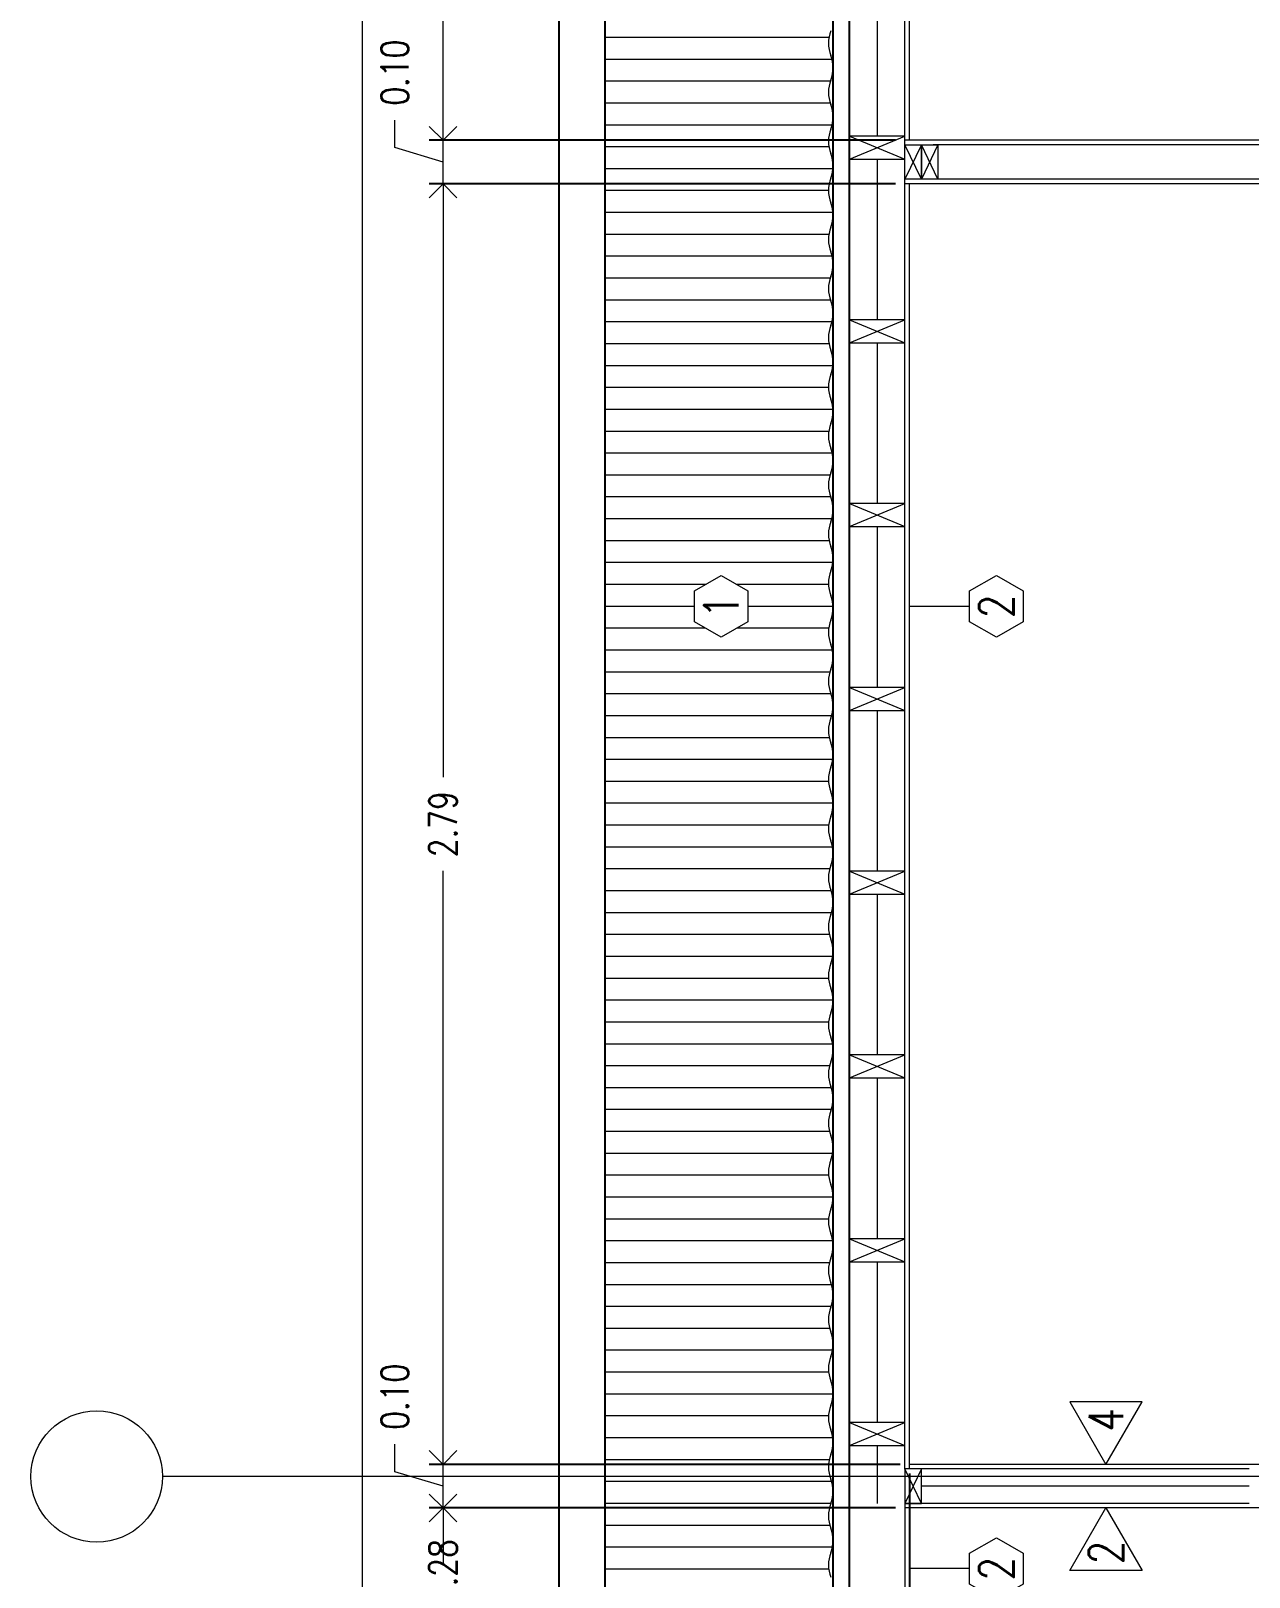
# Model space of a CAD drawing. Header units: metres. Extents: x -2 to 612, y -64 to 156.
# Drawn here: x 589.624 to 592.275, y 23.08 to 26.445 of the extents above; entities that cross this region are included whole.
import ezdxf

# ---------------------------------------------------------------- set-up
doc = ezdxf.new("R2010")
doc.units = ezdxf.units.M
doc.header["$LTSCALE"] = 5
doc.header["$MEASUREMENT"] = 0
doc.linetypes.add('HIDDEN', pattern=[0.375, 0.25, -0.125])
doc.layers.get('0').update_dxf_attribs({"color": 30})
doc.layers.get('DEFPOINTS').update_dxf_attribs({"color": 210})
for name, color, linetype, lineweight in [('A-ANNO-DIMS', 3, 'Continuous', 18), ('A-ANNO-SYMB', 3, 'Continuous', 18), ('A-ANNO-TEXT', 3, 'Continuous', 18), ('A-DETL-MBND', 3, 'Continuous', 18), ('A-ELEV-MBE2', 4, 'Continuous', 25), ('A-ELEV-OVHD', 3, 'HIDDEN', 18), ('A-ELEV-PATT', 8, 'Continuous', 18), ('A-WALL-PATT', 8, 'Continuous', 18), ('A-WALL-STUD', 3, 'Continuous', 18)]:
    doc.layers.add(name, color=color, linetype=linetype, lineweight=lineweight)
doc.styles.add('E-ROMANS', font='romans.shx', dxfattribs={"width": 0.8})
doc.dimstyles.new('E-0050_ARW_12', dxfattribs={"dimscale": 0.001, "dimtxt": 60, "dimasz": 60, "dimexe": 30, "dimexo": 20, "dimgap": 30, "dimtad": 0, "dimzin": 0, "dimdsep": 46, "dimtxsty": 'E-ROMANS', "dimblk": 'OPEN90', "dimcen": 30, "dimclrd": 256, "dimclre": 256, "dimclrt": 256, "dimadec": 0, "dimazin": 0, "dimtfac": 1, "dimtmove": 1, "dimatfit": 3, "dimldrblk": 'OPEN90', "dimfxl": 1, "dimtfill": 1, "dimtolj": 1, "dimtzin": 0, "dimlwd": -1, "dimarcsym": 0})

# ---------------------------------------------------------------- blocks, each defined once
blk = doc.blocks.new('_Open90')
at = {"color": 0, "linetype": 'ByBlock', "lineweight": -2}
for p, q in [((0, 0), (-1, 0)), ((-0.5, 0.5), (0, 0)), ((0, 0), (-0.5, -0.5))]:
    blk.add_line(p, q, dxfattribs=at)
blk = doc.blocks.new('*D1499')
at = {"layer": 'A-ANNO-DIMS', "transparency": 16777216}
for p, q in [((590.5212, 23.2905), (590.5212, 23.3505)), ((590.5212, 23.2305), (590.5212, 23.1942)), ((590.5212, 22.9515), (590.5212, 22.9879)), ((590.5212, 22.8915), (590.5212, 22.8315))]:
    blk.add_line(p, q, dxfattribs=at)
at = {"layer": 'A-ANNO-DIMS', "lineweight": -2, "transparency": 16777216}
for p, q in [((591.5058, 23.2305), (590.4912, 23.2305)), ((591.3498, 22.9515), (590.4912, 22.9515))]:
    blk.add_line(p, q, dxfattribs=at)
at = {"layer": 'DEFPOINTS', "color": 0, "transparency": 16777216}
for p in [(590.5212, 23.2305), (591.5258, 23.2305), (591.3698, 22.9515)]:
    blk.add_point(p, dxfattribs=at)
at = {"layer": 'A-ANNO-DIMS', "transparency": 16777216, "xscale": 0.06, "yscale": 0.06, "zscale": 0.06}
for p, rotation in [((590.5212, 23.2305), 270), ((590.5212, 22.9515), 90)]:
    blk.add_blockref('_Open90', p, dxfattribs=dict(at, rotation=rotation))
at = {"layer": 'A-ANNO-DIMS', "transparency": 16777216, "insert": (590.5212, 23.091), "char_height": 0.06, "attachment_point": 5, "rotation": 90, "style": 'E-ROMANS', "bg_fill": 3, "box_fill_scale": 1.25, "bg_fill_color": 256, "bg_fill_true_color": 13158600, "bg_fill_transparency": 0}
blk.add_mtext('\\A1;0.28', dxfattribs=at)
blk = doc.blocks.new('*D1500')
at = {"layer": 'A-ANNO-DIMS', "transparency": 16777216}
for p, q in [((590.5212, 23.3855), (590.5212, 23.4455)), ((590.4162, 23.3095), (590.4162, 23.3695)), ((590.5212, 23.2305), (590.5212, 23.3255)), ((590.5212, 23.2305), (590.5212, 23.3255)), ((590.5212, 23.278), (590.4162, 23.3095)), ((590.5212, 23.1705), (590.5212, 23.1105))]:
    blk.add_line(p, q, dxfattribs=at)
at = {"layer": 'A-ANNO-DIMS', "lineweight": -2, "transparency": 16777216}
for p, q in [((591.5158, 23.3255), (590.4912, 23.3255)), ((591.5058, 23.2305), (590.4912, 23.2305))]:
    blk.add_line(p, q, dxfattribs=at)
at = {"layer": 'DEFPOINTS', "color": 0, "transparency": 16777216}
for p in [(590.5212, 23.3255), (591.5358, 23.3255), (591.5258, 23.2305)]:
    blk.add_point(p, dxfattribs=at)
at = {"layer": 'A-ANNO-DIMS', "transparency": 16777216, "xscale": 0.06, "yscale": 0.06, "zscale": 0.06}
for p, rotation in [((590.5212, 23.3255), 270), ((590.5212, 23.2305), 90)]:
    blk.add_blockref('_Open90', p, dxfattribs=dict(at, rotation=rotation))
at = {"layer": 'A-ANNO-DIMS', "transparency": 16777216, "insert": (590.4162, 23.4727), "char_height": 0.06, "attachment_point": 5, "rotation": 90, "style": 'E-ROMANS', "bg_fill": 3, "box_fill_scale": 1.25, "bg_fill_color": 256, "bg_fill_true_color": 13158600, "bg_fill_transparency": 0}
blk.add_mtext('\\A1;0.10', dxfattribs=at)
blk = doc.blocks.new('*D1501')
at = {"layer": 'A-ANNO-DIMS', "lineweight": -2, "transparency": 16777216}
for p, q in [((591.5058, 26.1125), (590.4912, 26.1125)), ((591.5158, 23.3255), (590.4912, 23.3255))]:
    blk.add_line(p, q, dxfattribs=at)
at = {"layer": 'A-ANNO-DIMS', "transparency": 16777216}
for p, q in [((590.5212, 26.0525), (590.5212, 24.821)), ((590.5212, 23.3855), (590.5212, 24.617))]:
    blk.add_line(p, q, dxfattribs=at)
at = {"layer": 'DEFPOINTS', "color": 0, "transparency": 16777216}
for p in [(590.5212, 26.1125), (591.5258, 26.1125), (591.5358, 23.3255)]:
    blk.add_point(p, dxfattribs=at)
at = {"layer": 'A-ANNO-DIMS', "transparency": 16777216, "xscale": 0.06, "yscale": 0.06, "zscale": 0.06}
for p, rotation in [((590.5212, 26.1125), 90), ((590.5212, 23.3255), 270)]:
    blk.add_blockref('_Open90', p, dxfattribs=dict(at, rotation=rotation))
at = {"layer": 'A-ANNO-DIMS', "transparency": 16777216, "insert": (590.5212, 24.719), "char_height": 0.06, "attachment_point": 5, "rotation": 90, "style": 'E-ROMANS', "bg_fill": 3, "box_fill_scale": 1.25, "bg_fill_color": 256, "bg_fill_true_color": 13158600, "bg_fill_transparency": 0}
blk.add_mtext('\\A1;2.79', dxfattribs=at)
blk = doc.blocks.new('*D885')
at = {"layer": 'A-ANNO-DIMS', "transparency": 16777216}
for p, q in [((590.5212, 26.2675), (590.5212, 26.3275)), ((590.4162, 26.1915), (590.4162, 26.2515)), ((590.5212, 26.16), (590.4162, 26.1915)), ((590.5212, 26.1125), (590.5212, 26.2075)), ((590.5212, 26.1125), (590.5212, 26.2075)), ((590.5212, 26.0525), (590.5212, 25.9925))]:
    blk.add_line(p, q, dxfattribs=at)
at = {"layer": 'A-ANNO-DIMS', "lineweight": -2, "transparency": 16777216}
for p, q in [((591.5058, 26.2075), (590.4912, 26.2075)), ((591.5058, 26.1125), (590.4912, 26.1125))]:
    blk.add_line(p, q, dxfattribs=at)
at = {"layer": 'DEFPOINTS', "color": 0, "transparency": 16777216}
for p in [(590.5212, 26.2075), (591.5258, 26.2075), (591.5258, 26.1125)]:
    blk.add_point(p, dxfattribs=at)
at = {"layer": 'A-ANNO-DIMS', "transparency": 16777216, "xscale": 0.06, "yscale": 0.06, "zscale": 0.06}
for p, rotation in [((590.5212, 26.2075), 270), ((590.5212, 26.1125), 90)]:
    blk.add_blockref('_Open90', p, dxfattribs=dict(at, rotation=rotation))
at = {"layer": 'A-ANNO-DIMS', "transparency": 16777216, "insert": (590.4162, 26.3547), "char_height": 0.06, "attachment_point": 5, "rotation": 90, "style": 'E-ROMANS', "bg_fill": 3, "box_fill_scale": 1.25, "bg_fill_color": 256, "bg_fill_true_color": 13158600, "bg_fill_transparency": 0}
blk.add_mtext('\\A1;0.10', dxfattribs=at)
blk = doc.blocks.new('*D1502')
at = {"layer": 'A-ANNO-DIMS', "lineweight": -2, "transparency": 16777216}
for p, q in [((591.5058, 30.1745), (590.4912, 30.1745)), ((591.5058, 26.2075), (590.4912, 26.2075))]:
    blk.add_line(p, q, dxfattribs=at)
at = {"layer": 'A-ANNO-DIMS', "transparency": 16777216}
for p, q in [((590.5212, 30.1145), (590.5212, 28.2942)), ((590.5212, 26.2675), (590.5212, 28.0879))]:
    blk.add_line(p, q, dxfattribs=at)
at = {"layer": 'DEFPOINTS', "color": 0, "transparency": 16777216}
for p in [(590.5212, 30.1745), (591.5258, 30.1745), (591.5258, 26.2075)]:
    blk.add_point(p, dxfattribs=at)
at = {"layer": 'A-ANNO-DIMS', "transparency": 16777216, "xscale": 0.06, "yscale": 0.06, "zscale": 0.06}
for p, rotation in [((590.5212, 30.1745), 90), ((590.5212, 26.2075), 270)]:
    blk.add_blockref('_Open90', p, dxfattribs=dict(at, rotation=rotation))
at = {"layer": 'A-ANNO-DIMS', "transparency": 16777216, "insert": (590.5212, 28.191), "char_height": 0.06, "attachment_point": 5, "rotation": 90, "style": 'E-ROMANS', "bg_fill": 3, "box_fill_scale": 1.25, "bg_fill_color": 256, "bg_fill_true_color": 13158600, "bg_fill_transparency": 0}
blk.add_mtext('\\A1;3.97', dxfattribs=at)
blk = doc.blocks.new('*D1506')
at = {"layer": 'A-ANNO-DIMS', "lineweight": -2, "transparency": 16777216}
for p, q in [((591.5358, 23.3055), (591.5358, 21.6222)), ((592.3276, 23.3155), (592.3276, 21.6222))]:
    blk.add_line(p, q, dxfattribs=at)
at = {"layer": 'A-ANNO-DIMS', "transparency": 16777216}
for p, q in [((591.5958, 21.6522), (591.7703, 21.6522)), ((592.2676, 21.6522), (592.0931, 21.6522))]:
    blk.add_line(p, q, dxfattribs=at)
at = {"layer": 'DEFPOINTS', "color": 0, "transparency": 16777216}
for p in [(591.5358, 23.3255), (592.3276, 23.3355), (591.5358, 21.6522)]:
    blk.add_point(p, dxfattribs=at)
at = {"layer": 'A-ANNO-DIMS', "transparency": 16777216, "xscale": 0.06, "yscale": 0.06, "zscale": 0.06, "rotation": 180}
blk.add_blockref('_Open90', (591.5358, 21.6522), dxfattribs=at)
at = {"layer": 'A-ANNO-DIMS', "transparency": 16777216, "xscale": 0.06, "yscale": 0.06, "zscale": 0.06}
blk.add_blockref('_Open90', (592.3276, 21.6522), dxfattribs=at)
at = {"layer": 'A-ANNO-DIMS', "transparency": 16777216, "insert": (591.9317, 21.6522), "char_height": 0.06, "attachment_point": 5, "style": 'E-ROMANS', "bg_fill": 3, "box_fill_scale": 1.25, "bg_fill_color": 256, "bg_fill_true_color": 13158600, "bg_fill_transparency": 0}
blk.add_mtext('\\A1;variable', dxfattribs=at)
blk = doc.blocks.new('*D889')
at = {"layer": 'A-ANNO-DIMS', "lineweight": -2, "transparency": 16777216}
for p, q in [((591.5358, 23.3055), (591.5358, 21.6222)), ((591.3698, 22.9315), (591.3698, 21.6222))]:
    blk.add_line(p, q, dxfattribs=at)
at = {"layer": 'A-ANNO-DIMS', "transparency": 16777216}
for p, q in [((591.3098, 21.6522), (591.2498, 21.6522)), ((591.5358, 21.6522), (591.3698, 21.6522)), ((591.5358, 21.6522), (591.3698, 21.6522)), ((591.4528, 21.6522), (591.5023, 21.4872)), ((591.5958, 21.6522), (591.6558, 21.6522)), ((591.5023, 21.4872), (591.5623, 21.4872))]:
    blk.add_line(p, q, dxfattribs=at)
at = {"layer": 'DEFPOINTS', "color": 0, "transparency": 16777216}
for p in [(591.5358, 23.3255), (591.3698, 22.9515), (591.3698, 21.6522)]:
    blk.add_point(p, dxfattribs=at)
at = {"layer": 'A-ANNO-DIMS', "transparency": 16777216, "xscale": 0.06, "yscale": 0.06, "zscale": 0.06}
blk.add_blockref('_Open90', (591.3698, 21.6522), dxfattribs=at)
at = {"layer": 'A-ANNO-DIMS', "transparency": 16777216, "xscale": 0.06, "yscale": 0.06, "zscale": 0.06, "rotation": 180}
blk.add_blockref('_Open90', (591.5358, 21.6522), dxfattribs=at)
at = {"layer": 'A-ANNO-DIMS', "transparency": 16777216, "insert": (591.6654, 21.4872), "char_height": 0.06, "attachment_point": 5, "style": 'E-ROMANS', "bg_fill": 3, "box_fill_scale": 1.25, "bg_fill_color": 256, "bg_fill_true_color": 13158600, "bg_fill_transparency": 0}
blk.add_mtext('\\A1;0.17', dxfattribs=at)
blk = doc.blocks.new('*D890')
at = {"layer": 'A-ANNO-DIMS', "lineweight": -2, "transparency": 16777216}
for p, q in [((596.9708, 23.2415), (596.9708, 21.3905)), ((590.7739, 22.9191), (590.7739, 21.3905))]:
    blk.add_line(p, q, dxfattribs=at)
at = {"layer": 'A-ANNO-DIMS', "transparency": 16777216}
for p, q in [((590.8339, 21.4205), (593.7704, 21.4205)), ((596.9108, 21.4205), (593.9744, 21.4205))]:
    blk.add_line(p, q, dxfattribs=at)
at = {"layer": 'DEFPOINTS', "color": 0, "transparency": 16777216}
for p in [(596.9708, 23.2615), (590.7739, 22.9391), (590.7739, 21.4205)]:
    blk.add_point(p, dxfattribs=at)
at = {"layer": 'A-ANNO-DIMS', "transparency": 16777216, "xscale": 0.06, "yscale": 0.06, "zscale": 0.06, "rotation": 180}
blk.add_blockref('_Open90', (590.7739, 21.4205), dxfattribs=at)
at = {"layer": 'A-ANNO-DIMS', "transparency": 16777216, "xscale": 0.06, "yscale": 0.06, "zscale": 0.06}
blk.add_blockref('_Open90', (596.9708, 21.4205), dxfattribs=at)
at = {"layer": 'A-ANNO-DIMS', "transparency": 16777216, "insert": (593.8724, 21.4205), "char_height": 0.06, "attachment_point": 5, "style": 'E-ROMANS', "bg_fill": 3, "box_fill_scale": 1.25, "bg_fill_color": 256, "bg_fill_true_color": 13158600, "bg_fill_transparency": 0}
blk.add_mtext('\\A1;6.20', dxfattribs=at)
blk = doc.blocks.new('*D1383')
at = {"layer": 'A-ANNO-DIMS', "lineweight": -2, "transparency": 16777216}
for p, q in [((590.7539, 30.561), (590.3161, 30.561)), ((590.7539, 22.9391), (590.3161, 22.9391))]:
    blk.add_line(p, q, dxfattribs=at)
at = {"layer": 'A-ANNO-DIMS', "transparency": 16777216}
for p, q in [((590.3461, 30.501), (590.3461, 26.8532)), ((590.3461, 22.9991), (590.3461, 26.6469))]:
    blk.add_line(p, q, dxfattribs=at)
at = {"layer": 'DEFPOINTS', "color": 0, "transparency": 16777216}
for p in [(590.3461, 30.561), (590.7739, 30.561), (590.7739, 22.9391)]:
    blk.add_point(p, dxfattribs=at)
at = {"layer": 'A-ANNO-DIMS', "transparency": 16777216, "xscale": 0.06, "yscale": 0.06, "zscale": 0.06}
for p, rotation in [((590.3461, 30.561), 90), ((590.3461, 22.9391), 270)]:
    blk.add_blockref('_Open90', p, dxfattribs=dict(at, rotation=rotation))
at = {"layer": 'A-ANNO-DIMS', "transparency": 16777216, "insert": (590.3461, 26.75), "char_height": 0.06, "attachment_point": 5, "rotation": 90, "style": 'E-ROMANS', "bg_fill": 3, "box_fill_scale": 1.25, "bg_fill_color": 256, "bg_fill_true_color": 13158600, "bg_fill_transparency": 0}
blk.add_mtext('\\A1;7.62', dxfattribs=at)

msp = doc.modelspace()

# ---------------------------------------------------------------- hatches: boundary and pattern name
at = {"layer": 'A-ELEV-PATT'}
h = msp.add_hatch(dxfattribs=at)
h.set_pattern_fill('LINE', color=256, scale=0.015, angle=90, style=0)
h.set_pattern_definition([(180, (0, 0), (-6e-18, -0.047625), [])])
h.paths.add_polyline_path([(590.87388, 26.75004), (590.87388, 23.03905), (591.34799, 23.03905), (591.34799, 22.93905), (591.40299, 22.93905), (591.42299, 22.93154), (591.42299, 22.95153), (591.3696, 22.95153, 0.0753467), (591.36474, 22.97291, -0.1891206), (591.36474, 23.02633, 0.1891206), (591.36474, 23.07976, -0.1891206), (591.36474, 23.13318, 0.1891206), (591.36474, 23.18661, -0.1891206), (591.36474, 23.24003, 0.1891206), (591.36474, 23.29346, -0.1891206), (591.36474, 23.34688, 0.1891206), (591.36474, 23.4003, -0.1891206), (591.36474, 23.45373, 0.1891206), (591.36474, 23.50715, -0.1891206), (591.36474, 23.56058, 0.1891206), (591.36474, 23.614, -0.1891206), (591.36474, 23.66743, 0.1891206), (591.36474, 23.72085, -0.1891206), (591.36474, 23.77427, 0.1891206), (591.36474, 23.8277, -0.1891206), (591.36474, 23.88112, 0.1891206), (591.36474, 23.93455, -0.1891206), (591.36474, 23.98797, 0.1891206), (591.36474, 24.0414, -0.1891206), (591.36474, 24.09482, 0.1891206), (591.36474, 24.14824, -0.1891206), (591.36474, 24.20167, 0.1891206), (591.36474, 24.25509, -0.1891206), (591.36474, 24.30852, 0.1891206), (591.36474, 24.36194, -0.1891206), (591.36474, 24.41537, 0.1891206), (591.36474, 24.46879, -0.1891206), (591.36474, 24.52221, 0.1891206), (591.36474, 24.57564, -0.1891206), (591.36474, 24.62906, 0.1891206), (591.36474, 24.68249, -0.1891206), (591.36474, 24.73591, 0.1891206), (591.36474, 24.78934, -0.1891206), (591.36474, 24.84276, 0.1891206), (591.36474, 24.89618, -0.1891206), (591.36474, 24.94961, 0.1891206), (591.36474, 25.00303, -0.1891206), (591.36474, 25.05646, 0.1891206), (591.36474, 25.10988, -0.1891206), (591.36474, 25.16331, 0.1891206), (591.36474, 25.21673, -0.1891206), (591.36474, 25.27015, 0.1891206), (591.36474, 25.32358, -0.1891206), (591.36474, 25.377, 0.1891206), (591.36474, 25.43043, -0.1891206), (591.36474, 25.48385, 0.1891206), (591.36474, 25.53728, -0.1891206), (591.36474, 25.5907, 0.1891206), (591.36474, 25.64412, -0.1891206), (591.36474, 25.69755, 0.1891206), (591.36474, 25.75097, -0.1891206), (591.36474, 25.8044, 0.1891206), (591.36474, 25.85782, -0.1891206), (591.36474, 25.91125, 0.1891206), (591.36474, 25.96467, -0.1891206), (591.36474, 26.01809, 0.1891206), (591.36474, 26.07152, -0.1891206), (591.36474, 26.12494, 0.1891206), (591.36474, 26.17837, -0.1891206), (591.36474, 26.23179, 0.1891206), (591.36474, 26.28522, -0.1891206), (591.36474, 26.33864, 0.1891206), (591.36474, 26.39206, -0.1891206), (591.36474, 26.44549, 0.1891206), (591.36474, 26.49891, -0.1891206), (591.36474, 26.55234, 0.1891206), (591.36474, 26.60576, -0.1891206), (591.36474, 26.65919, 0.1891206), (591.36474, 26.71261, -0.1309521), (591.36048, 26.75004)])
h.paths.add_polyline_path([(591.1263, 25.12561), (591.068, 25.15928), (591.068, 25.2266), (591.1263, 25.26027), (591.18461, 25.2266), (591.18461, 25.15928)], flags=16)
h.paths.add_polyline_path([(591.1263, 28.73037), (591.068, 28.76403), (591.068, 28.83136), (591.1263, 28.86503), (591.18461, 28.83136), (591.18461, 28.7977), (591.36533, 28.7977, 0.1832929), (591.36474, 28.84958, -0.1891206), (591.36474, 28.90301, 0.1891206), (591.36474, 28.95643, -0.1891206), (591.36474, 29.00986, 0.1891206), (591.36474, 29.06328, -0.1891206), (591.36474, 29.1167, 0.1891206), (591.36474, 29.17013, -0.1891206), (591.36474, 29.22355, 0.1891206), (591.36474, 29.27698, -0.1891206), (591.36474, 29.3304, 0.1891206), (591.36474, 29.38383, -0.1891206), (591.36474, 29.43725, 0.1891206), (591.36474, 29.49067, -0.1891206), (591.36474, 29.5441, 0.1891206), (591.36474, 29.59752, -0.1891206), (591.36474, 29.65095, 0.1891206), (591.36474, 29.70437, -0.1891206), (591.36474, 29.7578, 0.1891206), (591.36474, 29.81122, -0.1891206), (591.36474, 29.86464, 0.1891206), (591.36474, 29.91807, -0.1891206), (591.36474, 29.97149, 0.1891206), (591.36474, 30.02492, -0.1891206), (591.36474, 30.07834, 0.1891206), (591.36474, 30.13177, -0.1891206), (591.36474, 30.18519, 0.1891206), (591.36474, 30.23861, -0.1891206), (591.36474, 30.29204, 0.1891206), (591.36474, 30.34546, -0.1891206), (591.36474, 30.39889, 0.1891206), (591.36474, 30.45231, -0.1891206), (591.36474, 30.50574, 0.1962485), (591.36398, 30.56102), (591.34799, 30.56102), (591.34799, 30.46102), (590.87388, 30.46102), (590.87388, 26.75004), (591.36048, 26.75004, -0.0567627), (591.36474, 26.76603, 0.1891206), (591.36474, 26.81946, -0.1891206), (591.36474, 26.87288, 0.1891206), (591.36474, 26.92631, -0.1891206), (591.36474, 26.97973, 0.1891206), (591.36474, 27.03316, -0.1891206), (591.36474, 27.08658, 0.1891206), (591.36474, 27.14, -0.1891206), (591.36474, 27.19343, 0.1891206), (591.36474, 27.24685, -0.1891206), (591.36474, 27.30028, 0.1891206), (591.36474, 27.3537, -0.1891206), (591.36474, 27.40713, 0.1891206), (591.36474, 27.46055, -0.1891206), (591.36474, 27.51397, 0.1891206), (591.36474, 27.5674, -0.1891206), (591.36474, 27.62082, 0.1891206), (591.36474, 27.67425, -0.1891206), (591.36474, 27.72767, 0.1891206), (591.36474, 27.7811, -0.1891206), (591.36474, 27.83452, 0.1891206), (591.36474, 27.88795, -0.1891206), (591.36474, 27.94137, 0.1891206), (591.36474, 27.99479, -0.1891206), (591.36474, 28.04822, 0.1891206), (591.36474, 28.10164, -0.1891206), (591.36474, 28.15507, 0.1891206), (591.36474, 28.20849, -0.1891206), (591.36474, 28.26192, 0.1891206), (591.36474, 28.31534, -0.1891206), (591.36474, 28.36876, 0.1891206), (591.36474, 28.42219, -0.1891206), (591.36474, 28.47561, 0.1891206), (591.36474, 28.52904, -0.1891206), (591.36474, 28.58246, 0.1891206), (591.36474, 28.63589, -0.1891206), (591.36474, 28.68931, 0.1891206), (591.36474, 28.74273, -0.1891206), (591.36474, 28.79616, 0.0056324), (591.36533, 28.7977), (591.18461, 28.7977), (591.18461, 28.76403)])
h.paths.add_polyline_path([(591.07005, 25.161), (591.07005, 25.22488), (591.18255, 25.22488), (591.18255, 25.161)], flags=8)

# ---------------------------------------------------------------- linework, layer by layer
at = {"layer": 'A-ANNO-SYMB'}
for p, q in [((591.36474, 25.19294), (591.18461, 25.19294)), ((591.66668, 25.19294), (591.5358, 25.19294)), ((598.52028, 23.29904), (589.91055, 23.29904)), ((591.66668, 23.09854), (591.5358, 23.09854))]:
    msp.add_line(p, q, dxfattribs=at)
for points in [[(591.18461, 25.15928), (591.1263, 25.12561), (591.068, 25.15928), (591.068, 25.2266), (591.1263, 25.26027), (591.18461, 25.2266)], [(591.78329, 25.15928), (591.72499, 25.12561), (591.66668, 25.15928), (591.66668, 25.2266), (591.72499, 25.26027), (591.78329, 25.2266)], [(591.78329, 23.06487), (591.72499, 23.03121), (591.66668, 23.06487), (591.66668, 23.1322), (591.72499, 23.16587), (591.78329, 23.1322)]]:
    msp.add_lwpolyline(points, close=True, dxfattribs=at)
msp.add_circle((589.76752, 23.29904), 0.14303, dxfattribs=at)
for centre, start, end in [((591.43284, 26.41878), 158.58135, 201.41865), ((591.29665, 26.36535), 338.58135, 21.41865), ((591.43284, 26.31193), 158.58135, 201.41865), ((591.29665, 26.2585), 338.58135, 21.41865), ((591.43284, 26.20508), 158.58135, 201.41865), ((591.29665, 26.15166), 338.58135, 21.41865), ((591.43284, 26.09823), 158.58135, 201.41865), ((591.29665, 26.04481), 338.58135, 21.41865), ((591.43284, 25.99138), 158.58135, 201.41865), ((591.29665, 25.93796), 338.58135, 21.41865), ((591.43284, 25.88453), 158.58135, 201.41865), ((591.29665, 25.83111), 338.58135, 21.41865), ((591.43284, 25.77769), 158.58135, 201.41865), ((591.29665, 25.72426), 338.58135, 21.41865), ((591.43284, 25.67084), 158.58135, 201.41865), ((591.29665, 25.61741), 338.58135, 21.41865), ((591.43284, 25.56399), 158.58135, 201.41865), ((591.29665, 25.51056), 338.58135, 21.41865), ((591.43284, 25.45714), 158.58135, 201.41865), ((591.29665, 25.40372), 338.58135, 21.41865), ((591.43284, 25.35029), 158.58135, 201.41865), ((591.29665, 25.29687), 338.58135, 21.41865), ((591.43284, 25.24344), 158.58135, 201.41865), ((591.29665, 25.19002), 338.58135, 21.41865), ((591.43284, 25.13659), 158.58135, 201.41865), ((591.29665, 25.08317), 338.58135, 21.41865), ((591.43284, 25.02974), 158.58135, 201.41865), ((591.29665, 24.97632), 338.58135, 21.41865), ((591.43284, 24.9229), 158.58135, 201.41865), ((591.29665, 24.86947), 338.58135, 21.41865), ((591.43284, 24.81605), 158.58135, 201.41865), ((591.29665, 24.76262), 338.58135, 21.41865), ((591.43284, 24.7092), 158.58135, 201.41865), ((591.29665, 24.65577), 338.58135, 21.41865), ((591.43284, 24.60235), 158.58135, 201.41865), ((591.29665, 24.54893), 338.58135, 21.41865), ((591.43284, 24.4955), 158.58135, 201.41865), ((591.29665, 24.44208), 338.58135, 21.41865), ((591.43284, 24.38865), 158.58135, 201.41865), ((591.29665, 24.33523), 338.58135, 21.41865), ((591.43284, 24.2818), 158.58135, 201.41865), ((591.29665, 24.22838), 338.58135, 21.41865), ((591.43284, 24.17496), 158.58135, 201.41865), ((591.29665, 24.12153), 338.58135, 21.41865), ((591.43284, 24.06811), 158.58135, 201.41865), ((591.29665, 24.01468), 338.58135, 21.41865), ((591.43284, 23.96126), 158.58135, 201.41865), ((591.29665, 23.90783), 338.58135, 21.41865), ((591.43284, 23.85441), 158.58135, 201.41865), ((591.29665, 23.80099), 338.58135, 21.41865), ((591.43284, 23.74756), 158.58135, 201.41865), ((591.29665, 23.69414), 338.58135, 21.41865), ((591.43284, 23.64071), 158.58135, 201.41865), ((591.29665, 23.58729), 338.58135, 21.41865), ((591.43284, 23.53386), 158.58135, 201.41865), ((591.29665, 23.48044), 338.58135, 21.41865), ((591.43284, 23.42702), 158.58135, 201.41865), ((591.29665, 23.37359), 338.58135, 21.41865), ((591.43284, 23.32017), 158.58135, 201.41865), ((591.29665, 23.26674), 338.58135, 21.41865), ((591.43284, 23.21332), 158.58135, 201.41865), ((591.29665, 23.15989), 338.58135, 21.41865), ((591.43284, 23.10647), 158.58135, 201.41865)]:
    msp.add_arc(centre, 0.07315, start, end, dxfattribs=at)
at = {"layer": 'A-DETL-MBND'}
for p, q in [((591.5258, 23.31554), (591.5258, 26.80254)), ((591.5358, 26.20754), (591.5358, 26.81254)), ((591.5358, 23.31554), (591.5358, 26.11254)), ((591.5258, 23.24054), (591.5258, 23.01653)), ((591.5358, 23.23054), (591.5358, 22.96653))]:
    msp.add_line(p, q, dxfattribs=at)
for points in [[(594.47582, 26.20754), (591.5258, 26.20754)], [(594.47582, 26.19754), (591.5874, 26.19754)], [(594.47582, 26.12254), (591.57799, 26.12254)], [(594.47582, 26.11254), (591.5258, 26.11254)], [(592.31082, 23.31554), (592.31082, 23.32554), (591.5358, 23.32554)], [(592.27482, 23.31554), (591.5618, 23.31554)], [(592.27482, 23.24054), (591.5258, 23.24054)], [(592.36082, 23.24054), (592.36082, 23.23054), (591.5258, 23.23054)]]:
    msp.add_lwpolyline(points, dxfattribs=at)
at = {"layer": 'A-ELEV-MBE2'}
for points in [[(591.3698, 22.96653), (591.3698, 30.54854)], [(591.4058, 22.96653), (591.4058, 30.48354)]]:
    msp.add_lwpolyline(points, dxfattribs=at)
at = {"layer": 'A-ELEV-OVHD'}
for points in [[(591.9635, 23.32554), (592.04194, 23.4614), (591.88506, 23.4614)], [(591.9635, 23.23054), (592.04194, 23.09468), (591.88506, 23.09468)]]:
    msp.add_lwpolyline(points, close=True, dxfattribs=at)
at = {"layer": 'A-WALL-PATT', "ltscale": 0.15}
for p, q in [((591.4658, 26.56653), (591.4658, 26.21653)), ((591.4658, 26.16653), (591.4658, 25.81653)), ((591.4658, 25.76653), (591.4658, 25.41653)), ((591.4658, 25.36653), (591.4658, 25.01653)), ((591.4658, 24.96653), (591.4658, 24.61653)), ((591.4658, 24.56653), (591.4658, 24.21653)), ((591.4658, 24.16653), (591.4658, 23.81653)), ((591.4658, 23.76653), (591.4658, 23.41653)), ((591.4658, 23.36653), (591.4658, 23.24054))]:
    msp.add_line(p, q, dxfattribs=at)
at = {"layer": 'A-WALL-PATT', "ltscale": 0.1}
msp.add_line((592.27482, 23.27804), (591.5618, 23.27804), dxfattribs=at)
at = {"layer": 'A-WALL-STUD'}
for p, q in [((591.4058, 26.21653), (591.5258, 26.16653)), ((591.4058, 26.16653), (591.5258, 26.21653)), ((591.5978, 26.19754), (591.5618, 26.12254)), ((591.5978, 26.12254), (591.5618, 26.19754)), ((591.4058, 25.81653), (591.5258, 25.76653)), ((591.4058, 25.76653), (591.5258, 25.81653)), ((591.4058, 25.41653), (591.5258, 25.36653)), ((591.4058, 25.36653), (591.5258, 25.41653)), ((591.4058, 25.01653), (591.5258, 24.96653)), ((591.4058, 24.96653), (591.5258, 25.01653)), ((591.4058, 24.61653), (591.5258, 24.56653)), ((591.4058, 24.56653), (591.5258, 24.61653)), ((591.4058, 24.21653), (591.5258, 24.16653)), ((591.4058, 24.16653), (591.5258, 24.21653)), ((591.4058, 23.81653), (591.5258, 23.76653)), ((591.4058, 23.76653), (591.5258, 23.81653)), ((591.4058, 23.41653), (591.5258, 23.36653)), ((591.4058, 23.36653), (591.5258, 23.41653))]:
    msp.add_line(p, q, dxfattribs=at)
for points in [[(591.4058, 26.16653), (591.5258, 26.16653), (591.5258, 26.21653), (591.4058, 26.21653)], [(591.5978, 26.19754), (591.5978, 26.12254), (591.5618, 26.12254), (591.5618, 26.19754)], [(591.4058, 25.76653), (591.5258, 25.76653), (591.5258, 25.81653), (591.4058, 25.81653)], [(591.4058, 25.36653), (591.5258, 25.36653), (591.5258, 25.41653), (591.4058, 25.41653)], [(591.4058, 24.96653), (591.5258, 24.96653), (591.5258, 25.01653), (591.4058, 25.01653)], [(591.4058, 24.56653), (591.5258, 24.56653), (591.5258, 24.61653), (591.4058, 24.61653)], [(591.4058, 24.16653), (591.5258, 24.16653), (591.5258, 24.21653), (591.4058, 24.21653)], [(591.4058, 23.76653), (591.5258, 23.76653), (591.5258, 23.81653), (591.4058, 23.81653)], [(591.4058, 23.36653), (591.5258, 23.36653), (591.5258, 23.41653), (591.4058, 23.41653)]]:
    msp.add_lwpolyline(points, close=True, dxfattribs=at)

# ---------------------------------------------------------------- texts
at = {"layer": 'A-ANNO-TEXT', "char_height": 0.075, "attachment_point": 5, "style": 'E-ROMANS'}
for s, insert, rotation in [('\\pi-0.45,l0.45,t0.45;2', (591.72499, 25.19294), 89.99952), ('\\pi-0.45,l0.45,t0.45;1', (591.1263, 25.19294), 89.99952), ('\\pi-0.45,l0.45,t0.45;4', (591.9635, 23.42244), 90.00048), ('\\pi-0.45,l0.45,t0.45;2', (591.9635, 23.13364), 89.99952), ('\\pi-0.45,l0.45,t0.45;2', (591.72499, 23.09854), 89.99952)]:
    msp.add_mtext(s, dxfattribs=dict(at, insert=insert, rotation=rotation))

# ---------------------------------------------------------------- next in the draw order: dimensions: what is measured, and where the dimension line sits
at = {"layer": 'A-ANNO-DIMS'}
dim = msp.add_linear_dim(base=(590.52119, 23.23054), p1=(591.3698, 22.95153), p2=(591.5258, 23.23054), angle=90, dimstyle='E-0050_ARW_12', dxfattribs=at)
dim.commit()
dim.dimension.update_dxf_attribs({"geometry": '*D1499', "text_midpoint": (590.52119, 23.09104)})

# ---------------------------------------------------------------- next in the draw order: dimensions: what is measured, and where the dimension line sits
dim = msp.add_linear_dim(base=(590.5211928619, 23.3255397607), p1=(591.5257954059, 23.2305397607), p2=(591.5357954059, 23.3255397607), angle=90, dimstyle='E-0050_ARW_12', dxfattribs=at)
dim.commit()
dim.dimension.update_dxf_attribs({"geometry": '*D1500', "text_midpoint": (590.4161928619, 23.3995397607)})

# ---------------------------------------------------------------- next in the draw order: dimensions: what is measured, and where the dimension line sits
dim = msp.add_linear_dim(base=(590.52119, 26.11254), p1=(591.5358, 23.32554), p2=(591.5258, 26.11254), angle=90, dimstyle='E-0050_ARW_12', dxfattribs=at)
dim.commit()
dim.dimension.update_dxf_attribs({"geometry": '*D1501', "text_midpoint": (590.52119, 24.71904)})

# ---------------------------------------------------------------- next in the draw order: dimensions: what is measured, and where the dimension line sits
dim = msp.add_linear_dim(base=(590.5211928619, 26.2075391174), p1=(591.5257954059, 26.1125391174), p2=(591.5257954059, 26.2075391174), angle=90, dimstyle='E-0050_ARW_12', dxfattribs=at)
dim.commit()
dim.dimension.update_dxf_attribs({"geometry": '*D885', "text_midpoint": (590.4161928619, 26.2815391174)})
dim = msp.add_linear_dim(base=(591.5358, 21.65224), p1=(592.32759, 23.33554), p2=(591.5358, 23.32554), angle=180, text='variable', dimstyle='E-0050_ARW_12', dxfattribs=at)
dim.commit()
dim.dimension.update_dxf_attribs({"geometry": '*D1506', "text_midpoint": (591.93169, 21.65224)})

# ---------------------------------------------------------------- next in the draw order: dimensions: what is measured, and where the dimension line sits
for base, p1, p2, angle, picture, middle in [((590.52119, 30.17454), (591.5258, 26.20754), (591.5258, 30.17454), 90, '*D1502', (590.52119, 28.19104)), ((591.3698, 21.65224), (591.5358, 23.32554), (591.3698, 22.95153), 180, '*D889', (591.5923, 21.48724))]:
    dim = msp.add_linear_dim(base=base, p1=p1, p2=p2, angle=angle, dimstyle='E-0050_ARW_12', dxfattribs=at)
    dim.commit()
    dim.dimension.update_dxf_attribs({"geometry": picture, "text_midpoint": middle})

# ---------------------------------------------------------------- next in the draw order: linework, layer by layer
at = {"layer": 'A-ELEV-MBE2'}
for p, q in [((590.77388, 22.93905), (590.77388, 30.56102)), ((590.87388, 22.93905), (590.87388, 30.56102))]:
    msp.add_line(p, q, dxfattribs=at)
at = {"layer": 'A-WALL-STUD'}
for p, q in [((591.5618, 26.19754), (591.5258, 26.12254)), ((591.5618, 26.12254), (591.5258, 26.19754))]:
    msp.add_line(p, q, dxfattribs=at)
msp.add_lwpolyline([(591.5618, 26.19754), (591.5618, 26.12254), (591.5258, 26.12254), (591.5258, 26.19754)], close=True, dxfattribs=at)

# ---------------------------------------------------------------- next in the draw order: dimensions: what is measured, and where the dimension line sits
at = {"layer": 'A-ANNO-DIMS'}
dim = msp.add_linear_dim(base=(590.77388, 21.42046), p1=(596.97082, 23.26154), p2=(590.77388, 22.93905), angle=180, dimstyle='E-0050_ARW_12', dxfattribs=at)
dim.commit()
dim.dimension.update_dxf_attribs({"geometry": '*D890', "text_midpoint": (593.87235, 21.42046)})

# ---------------------------------------------------------------- next in the draw order: linework, layer by layer
at = {"layer": 'A-WALL-STUD'}
for p, q in [((591.5618, 23.24054), (591.5258, 23.31554)), ((591.5618, 23.31554), (591.5258, 23.24054))]:
    msp.add_line(p, q, dxfattribs=at)
msp.add_lwpolyline([(591.5618, 23.24054), (591.5618, 23.31554), (591.5258, 23.31554), (591.5258, 23.24054)], close=True, dxfattribs=at)

# ---------------------------------------------------------------- next in the draw order: dimensions: what is measured, and where the dimension line sits
at = {"layer": 'A-ANNO-DIMS'}
dim = msp.add_linear_dim(base=(590.34609, 30.56102), p1=(590.77388, 22.93905), p2=(590.77388, 30.56102), angle=90, dimstyle='E-0050_ARW_12', dxfattribs=at)
dim.commit()
dim.dimension.update_dxf_attribs({"geometry": '*D1383', "text_midpoint": (590.34609, 26.75004)})

doc.saveas('drawing.dxf')
